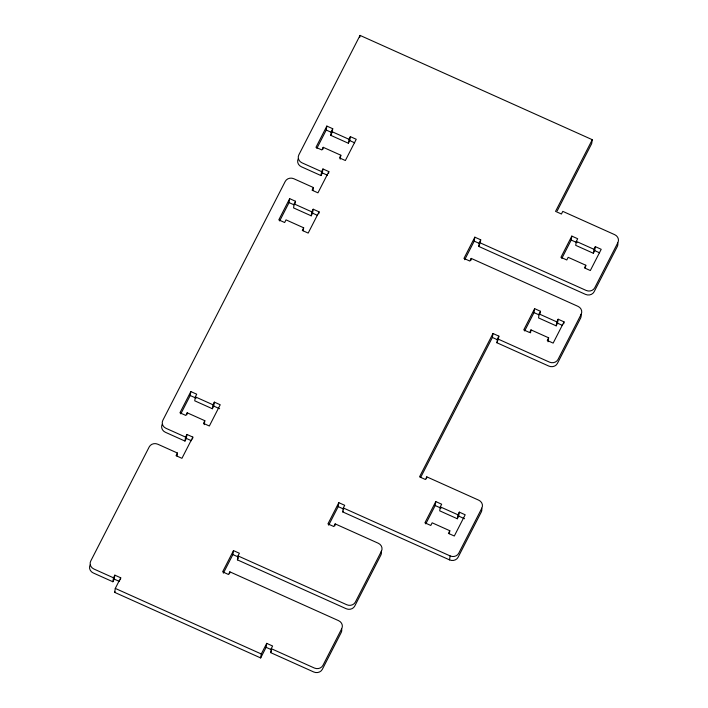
<?xml version="1.0" encoding="UTF-8"?>
<svg xmlns="http://www.w3.org/2000/svg" width="708" height="708" viewBox="0 0 708 708"><rect width="100%" height="100%" fill="white"/><g stroke="black" fill="none" stroke-linecap="round" stroke-linejoin="round"><path stroke-width="1.06" d="M90.12 565.019A6.487 5.912 8.8 0 0 93.279 572.967L112.873 581.764L113.484 577.808L114.846 575.153L120.723 577.79L120.422 579.772M112.873 581.764L114.236 579.109L114.846 575.153M341.557 628.651A6.487 5.912 8.8 0 1 341.159 632.589L322.344 669.308A6.487 5.912 8.8 0 1 313.741 671.981L270.633 652.617L271.244 648.661L272.607 646.006L266.721 643.36L266.111 647.324L260.668 657.944L114.669 592.375L115.289 588.41L120.723 577.79M176.956 455.996L177.416 453.031L157.822 444.226A6.487 5.912 8.8 0 0 149.22 446.898L90.73 561.055A6.487 5.912 8.8 0 0 93.89 569.011L113.484 577.808M186.877 414.773L187.186 412.791L204.824 420.711L204.214 424.667M180.814 413.87L190.213 395.524L190.833 391.568L196.709 394.206L195.346 396.861L194.735 400.816L212.373 408.737L213.727 406.082L214.347 402.126L220.223 404.764L209.347 426.004L203.462 423.366L204.824 420.711M162.212 424.313A6.487 5.912 8.8 0 0 165.362 432.261L184.965 441.066L185.576 437.101L186.939 434.446L192.815 437.093L192.505 439.066M184.965 441.066L186.328 438.411L186.939 434.446M212.373 408.737L212.984 404.781L214.347 402.126M229.542 573.807L229.852 571.834L338.61 620.677A6.487 5.912 8.8 0 1 341.769 628.624L322.954 665.352A6.487 5.912 8.8 0 1 314.361 668.025L271.244 648.661M223.356 573.153L232.879 554.568L233.49 550.603L239.375 553.249L238.012 555.904L237.401 559.86L346.159 608.712A6.487 5.912 8.8 0 0 354.761 606.039L380.833 555.152A6.487 5.912 8.8 0 0 381.231 551.213M279.66 220.949L289.059 202.603L289.669 198.647L295.546 201.284L295.245 203.267M295.546 201.284L294.192 203.939L293.572 207.904L311.21 215.825L312.573 213.17L313.184 209.205L319.069 211.851L318.759 213.825M303.201 230.764L303.661 227.79L286.032 219.869L284.669 222.524L278.793 219.887L289.669 198.647M312.98 190.514L313.432 187.549L293.838 178.743A6.487 5.912 8.8 0 0 285.236 181.416L162.822 420.348A6.487 5.912 8.8 0 0 165.982 428.305L185.576 437.101M311.21 215.825L311.83 211.86L313.184 209.205M322.901 149.282L323.211 147.308L340.84 155.229L340.229 159.185M316.839 148.379L326.238 130.042L326.848 126.077L332.725 128.723L332.264 131.688M298.227 158.831A6.487 5.912 8.8 0 0 301.387 166.778L320.981 175.575L321.6 171.619L322.954 168.964L328.839 171.602L328.53 173.584M320.981 175.575L322.344 172.92L322.954 168.964M340.84 155.229L339.486 157.884L345.362 160.521L356.248 139.281L350.363 136.644L349.752 140.6L348.389 143.255L330.751 135.334L331.371 131.378L332.725 128.723M260.668 657.944L261.287 653.98L266.721 643.36M359.744 37.382L360.053 35.4L592.277 139.697L591.667 143.653L557.231 210.851M348.389 143.255L349.009 139.299L350.363 136.644M334.866 525.858L335.176 523.885L378.284 543.248A6.487 5.912 8.8 0 1 381.444 551.196L355.372 602.083A6.487 5.912 8.8 0 1 346.778 604.747L238.012 555.904M328.68 525.203L338.203 506.618L338.813 502.662L344.69 505.3L343.336 507.955L342.725 511.911L449.527 559.878A6.487 5.912 8.8 0 0 458.129 557.214L481.245 512.079A6.487 5.912 8.8 0 0 481.652 508.14M426.464 478.82L426.774 476.847L478.705 500.167A6.487 5.912 8.8 0 1 481.865 508.123L458.74 553.249A6.487 5.912 8.8 0 1 450.138 555.922L343.336 507.955M470.891 260.376L471.192 258.402L578.002 306.369A6.487 5.912 8.8 0 1 581.153 314.317L558.037 359.452A6.487 5.912 8.8 0 1 549.435 362.115L497.503 338.796L498.866 336.141L492.98 333.495L419.534 476.856L425.411 479.502L426.774 476.847M464.705 259.721L474.218 241.136L474.838 237.171L480.714 239.817L480.254 242.782M425.782 523.885L435.181 505.539L435.792 501.583L441.668 504.22L440.314 506.875L439.703 510.831L457.333 518.76L458.695 516.105L459.306 512.141L465.191 514.778L454.306 536.018L448.43 533.381L449.792 530.726L432.154 522.805L430.791 525.46L424.915 522.823L435.792 501.583M617.668 242.658A6.487 5.912 8.8 0 1 617.27 246.596L594.145 291.723A6.487 5.912 8.8 0 1 585.543 294.395L478.741 246.428L479.351 242.472L480.714 239.817M449.332 533.699L449.792 530.726M449.527 559.878L450.138 555.922M457.333 518.76L457.952 514.796L459.306 512.141M420.756 477.236L492.37 337.459L492.98 333.495M580.941 314.334A6.487 5.912 8.8 0 1 580.542 318.273L557.417 363.408A6.487 5.912 8.8 0 1 548.824 366.08L496.892 342.752L497.503 338.796M498.556 338.114L498.866 336.141M530.531 332.857L530.991 329.884L548.629 337.805L548.019 341.769M524.628 330.963L534.018 312.617L534.637 308.661L540.514 311.299L540.204 313.281M540.514 311.299L539.151 313.954L538.54 317.919L556.178 325.839L557.541 323.184L558.152 319.219L564.028 321.866L563.727 323.848M556.178 325.839L556.789 321.875L558.152 319.219M561.807 258.402L571.197 240.056L571.816 236.1L577.693 238.738L576.33 241.393L575.719 245.349L593.357 253.269L594.72 250.614L595.331 246.658L601.207 249.296L590.33 270.536L584.445 267.898L585.808 265.243L568.17 257.323L566.807 259.978L560.931 257.331L571.816 236.1M585.348 268.208L585.808 265.243M593.357 253.269L593.968 249.313L595.331 246.658M360.053 35.4L298.838 154.866A6.487 5.912 8.8 0 0 301.997 162.822L321.6 171.619M190.833 391.568L179.947 412.799L185.823 415.446L187.186 412.791M326.848 126.077L315.972 147.317L321.848 149.963L323.211 147.308M330.751 135.334L331.663 133.564M177.416 453.031L176.053 455.686L181.938 458.324L192.815 437.093M313.432 187.549L312.078 190.204L317.954 192.841L328.839 171.602M114.669 592.375L115.015 591.711M303.661 227.79L302.307 230.445L308.184 233.082L319.069 211.851M233.49 550.603L222.613 571.843L228.489 574.489L229.852 571.834M237.401 559.86L238.251 558.205M338.813 502.662L327.937 523.893L333.813 526.54L335.176 523.885M474.838 237.171L463.952 258.411L469.829 261.057L471.192 258.402M270.633 652.617L271.483 650.962M342.725 511.911L343.15 511.087M478.741 246.428L479.166 245.596M479.334 245.269L479.679 244.605M592.277 139.697L555.55 211.373L561.435 214.02L562.789 211.365L614.721 234.684A6.487 5.912 8.8 0 1 617.88 242.632L594.755 287.767A6.487 5.912 8.8 0 1 586.162 290.439L479.351 242.472M496.892 342.752L497.397 341.76M534.637 308.661L523.752 329.901L529.628 332.539L530.991 329.884M548.629 337.805L547.266 340.459L553.152 343.106L564.028 321.866M331.371 131.378L349.009 139.299M576.33 241.393L593.968 249.313M326.238 130.042L332.114 132.679M349.752 140.6L354.655 142.804M571.197 240.056L577.082 242.694M594.72 250.614L599.614 252.818M322.344 172.92L327.485 175.23M474.218 241.136L479.732 243.605M294.192 203.939L311.83 211.86M539.151 313.954L556.789 321.875M289.059 202.603L293.953 204.807M312.573 213.17L317.476 215.365M534.018 312.617L538.921 314.821M557.541 323.184L562.435 325.379M492.37 337.459L498.246 340.097M195.346 396.861L212.984 404.781M440.314 506.875L457.952 514.796M190.213 395.524L196.098 398.161M213.727 406.082L219.613 408.728M435.181 505.539L441.057 508.185M458.695 516.105L464.572 518.743M186.328 438.411L191.47 440.721M338.203 506.618L343.716 509.096M232.879 554.568L238.392 557.046M114.236 579.109L119.378 581.427M266.111 647.324L271.624 649.794M115.289 588.41L261.287 653.98"/></g></svg>
